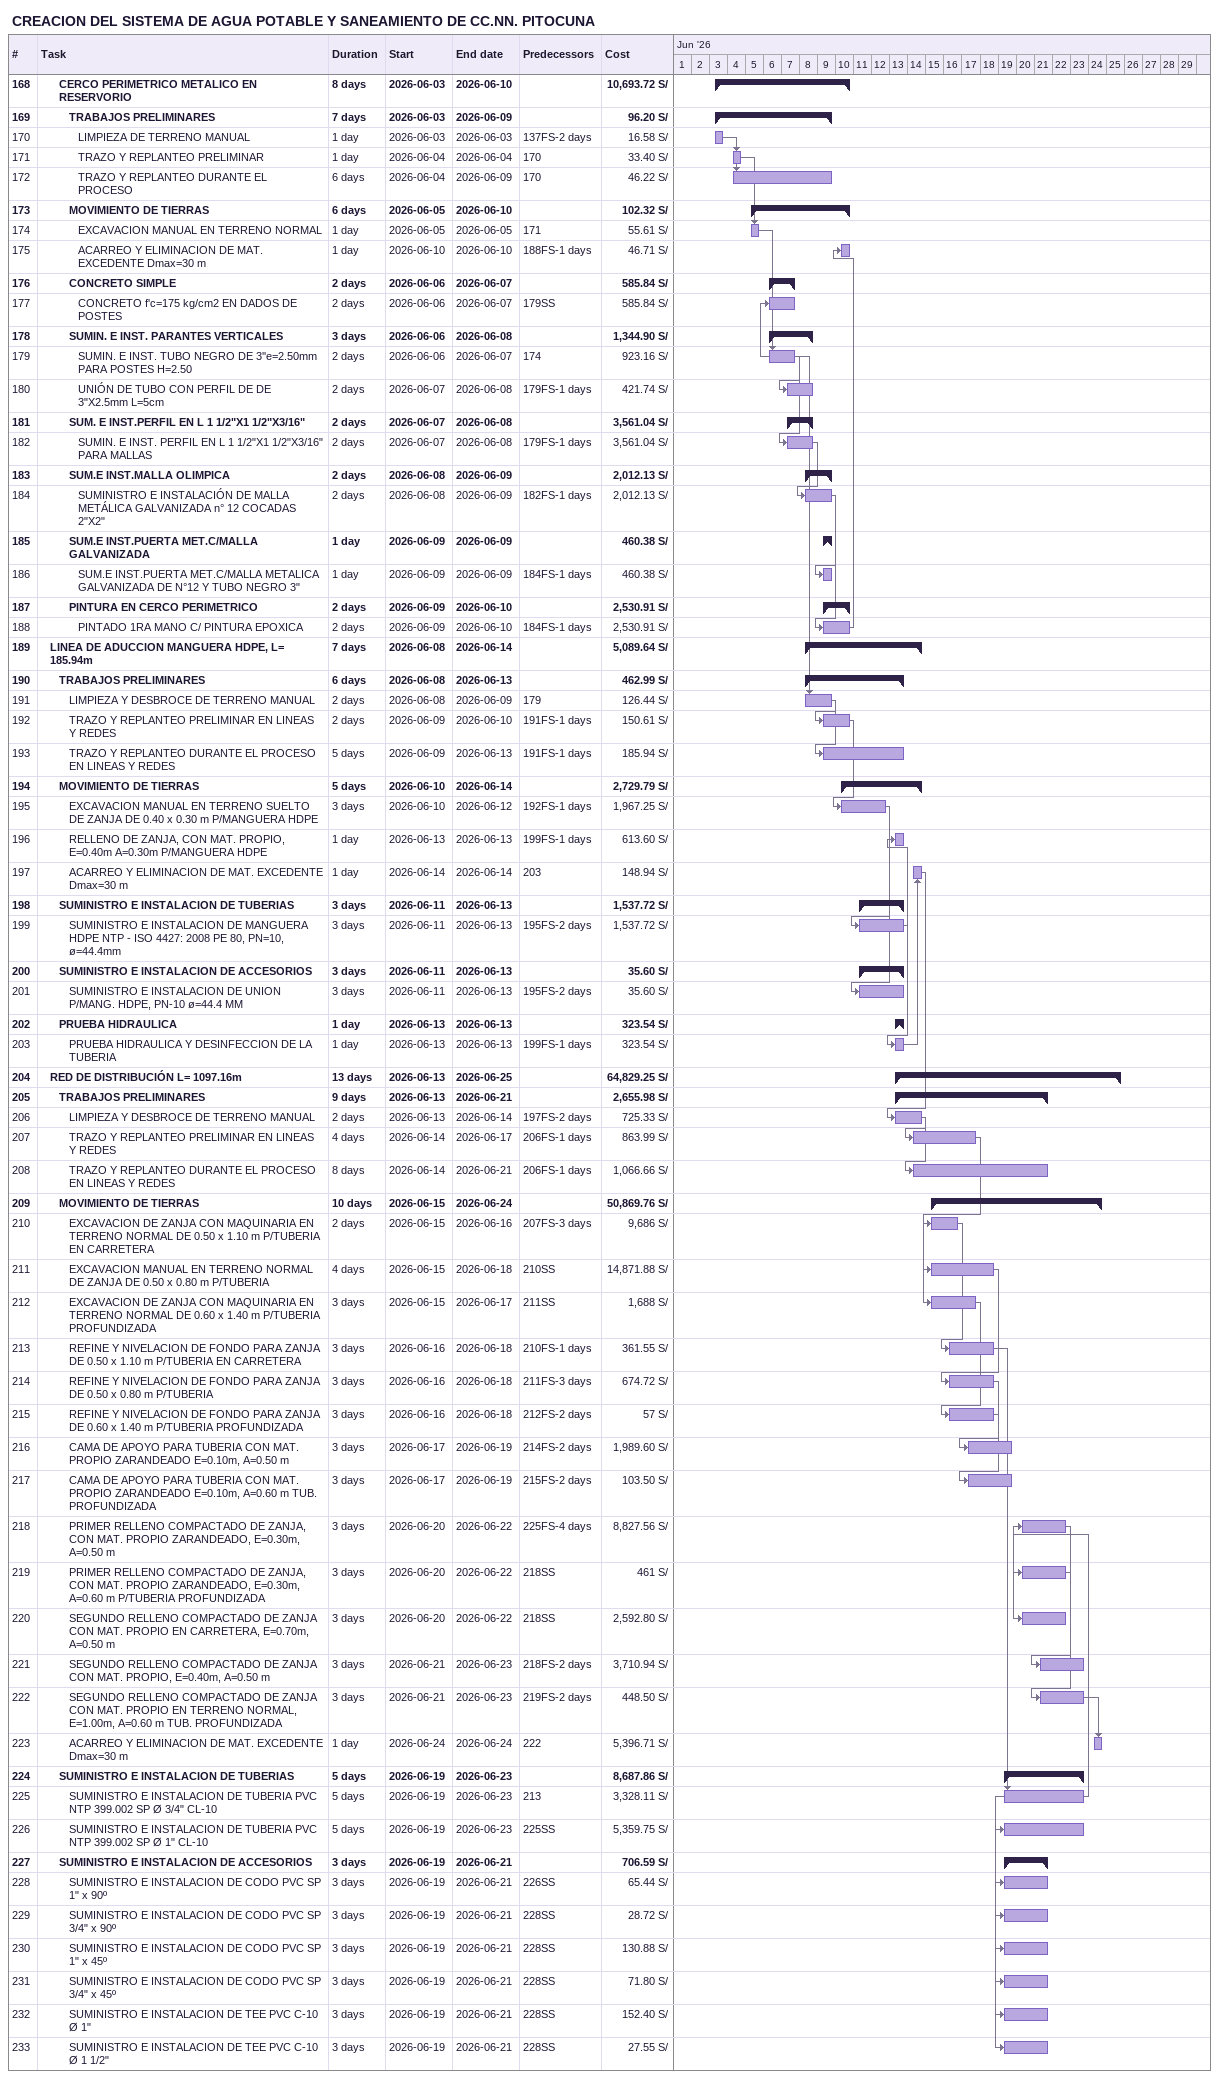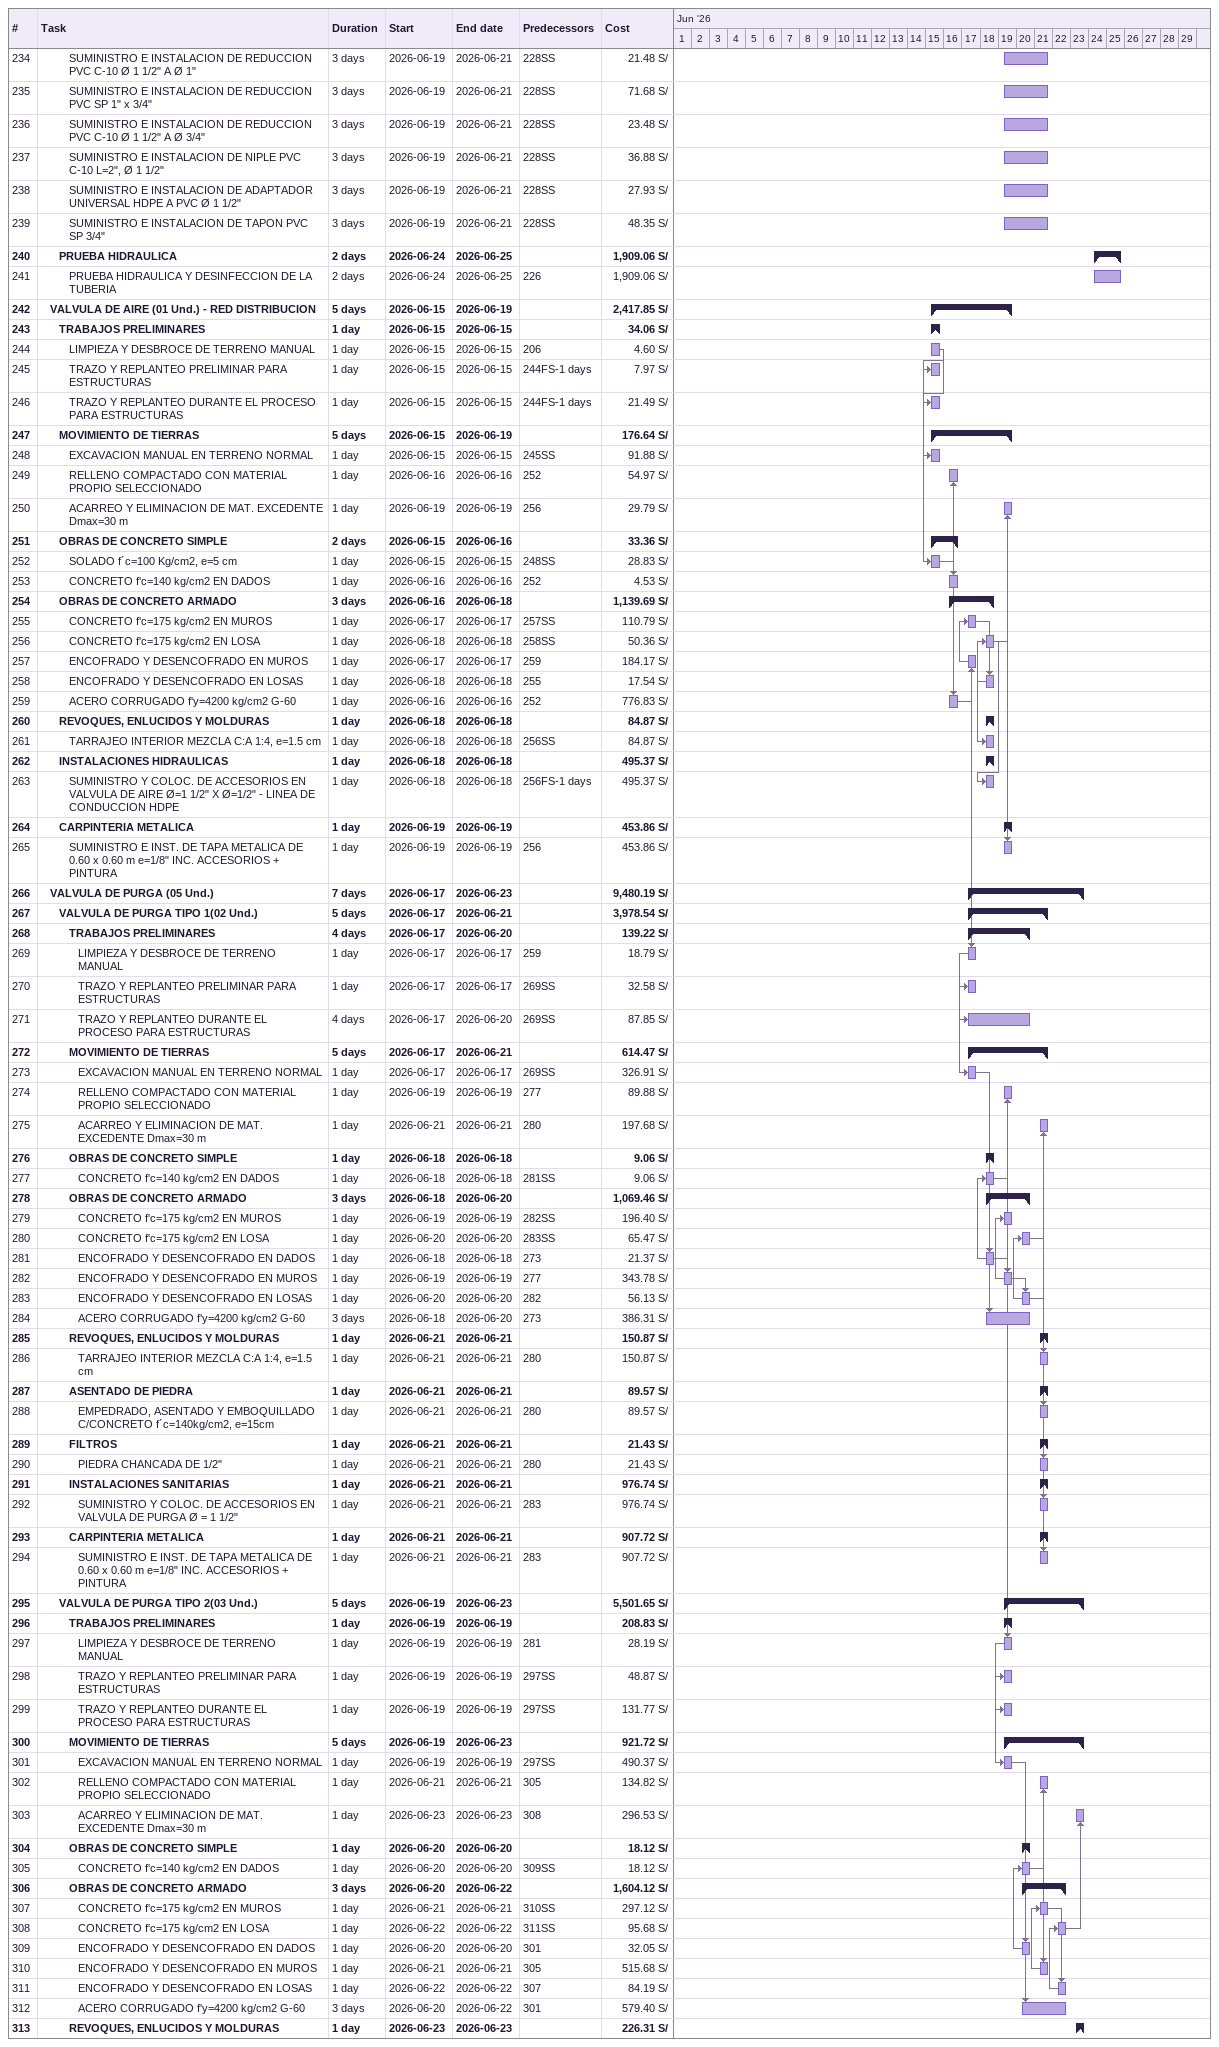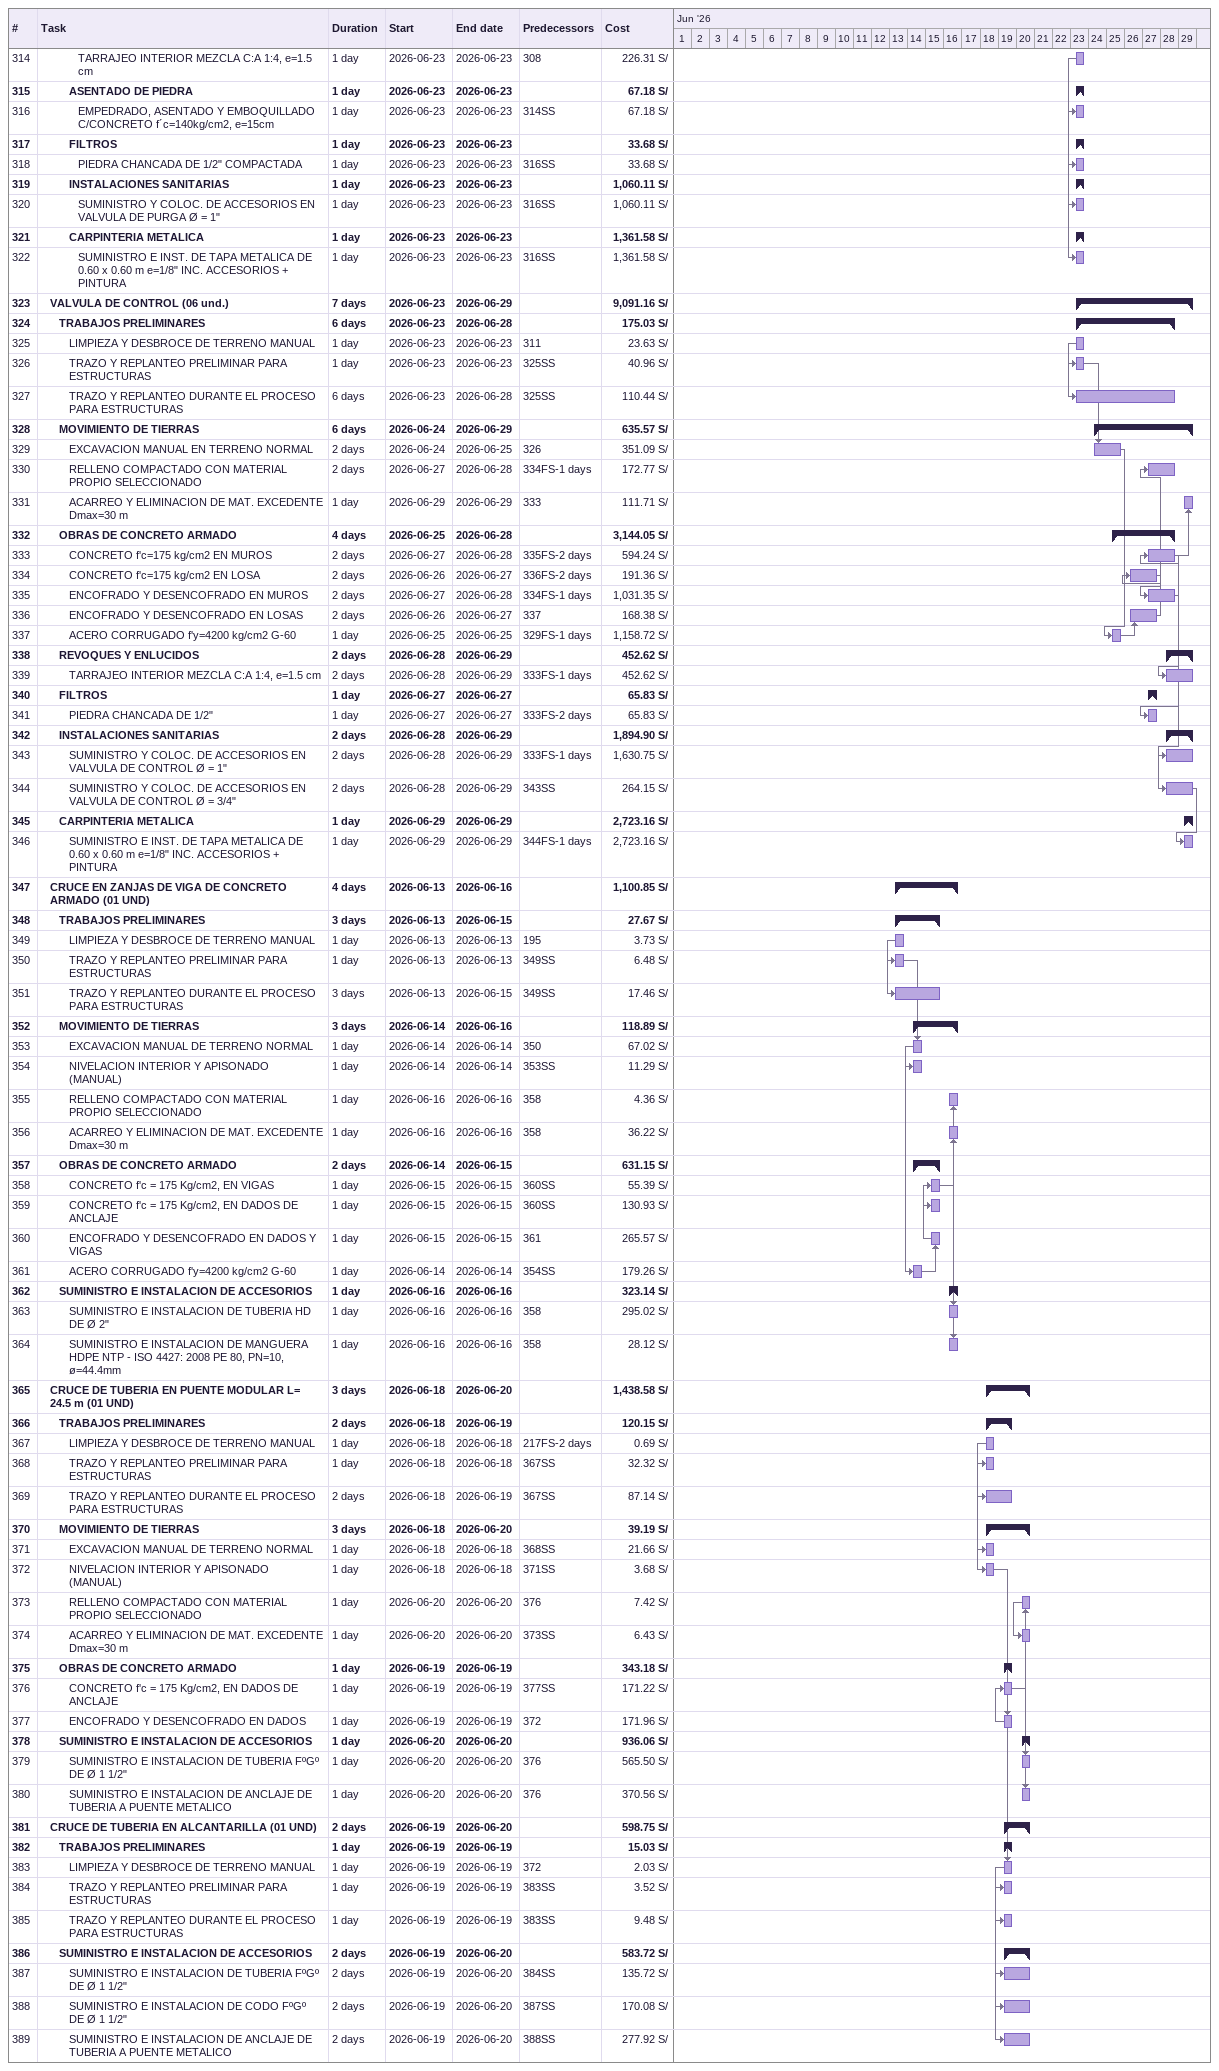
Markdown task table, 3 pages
CREACION DEL SISTEMA DE AGUA POTABLE Y SANEAMIENTO DE CC.NN. PITOCUNA

| ID | Level | Task | Duration | Start | Finish | Predecessors | Cost (S/) |
|---|---|---|---|---|---|---|---|
| 168 | 3 | **CERCO PERIMETRICO METALICO EN RESERVORIO** | 8d | 2026-06-03 | 2026-06-10 |  | 10693.72 |
| 169 | 4 | **TRABAJOS PRELIMINARES** | 7d | 2026-06-03 | 2026-06-09 |  | 96.20 |
| 170 | 5 | LIMPIEZA DE TERRENO MANUAL | 1d | 2026-06-03 | 2026-06-03 | 137FS-2d | 16.58 |
| 171 | 5 | TRAZO Y REPLANTEO PRELIMINAR | 1d | 2026-06-04 | 2026-06-04 | 170 | 33.40 |
| 172 | 5 | TRAZO Y REPLANTEO DURANTE EL PROCESO | 6d | 2026-06-04 | 2026-06-09 | 170 | 46.22 |
| 173 | 4 | **MOVIMIENTO DE TIERRAS** | 6d | 2026-06-05 | 2026-06-10 |  | 102.32 |
| 174 | 5 | EXCAVACION MANUAL EN TERRENO NORMAL | 1d | 2026-06-05 | 2026-06-05 | 171 | 55.61 |
| 175 | 5 | ACARREO Y ELIMINACION DE MAT. EXCEDENTE Dmax=30 m | 1d | 2026-06-10 | 2026-06-10 | 188FS-1d | 46.71 |
| 176 | 4 | **CONCRETO SIMPLE** | 2d | 2026-06-06 | 2026-06-07 |  | 585.84 |
| 177 | 5 | CONCRETO f'c=175 kg/cm2 EN DADOS DE POSTES | 2d | 2026-06-06 | 2026-06-07 | 179SS | 585.84 |
| 178 | 4 | **SUMIN. E INST. PARANTES VERTICALES** | 3d | 2026-06-06 | 2026-06-08 |  | 1344.90 |
| 179 | 5 | SUMIN. E INST. TUBO NEGRO DE 3''e=2.50mm PARA POSTES H=2.50 | 2d | 2026-06-06 | 2026-06-07 | 174 | 923.16 |
| 180 | 5 | UNIÓN DE TUBO CON PERFIL DE DE 3"X2.5mm L=5cm | 2d | 2026-06-07 | 2026-06-08 | 179FS-1d | 421.74 |
| 181 | 4 | **SUM. E INST.PERFIL EN L 1 1/2"X1 1/2"X3/16"** | 2d | 2026-06-07 | 2026-06-08 |  | 3561.04 |
| 182 | 5 | SUMIN. E INST. PERFIL EN L 1 1/2"X1 1/2"X3/16" PARA MALLAS | 2d | 2026-06-07 | 2026-06-08 | 179FS-1d | 3561.04 |
| 183 | 4 | **SUM.E INST.MALLA OLIMPICA** | 2d | 2026-06-08 | 2026-06-09 |  | 2012.13 |
| 184 | 5 | SUMINISTRO E INSTALACIÓN DE MALLA METÁLICA GALVANIZADA n° 12 COCADAS 2"X2" | 2d | 2026-06-08 | 2026-06-09 | 182FS-1d | 2012.13 |
| 185 | 4 | **SUM.E INST.PUERTA MET.C/MALLA GALVANIZADA** | 1d | 2026-06-09 | 2026-06-09 |  | 460.38 |
| 186 | 5 | SUM.E INST.PUERTA MET.C/MALLA METALICA GALVANIZADA DE N°12 Y TUBO NEGRO 3" | 1d | 2026-06-09 | 2026-06-09 | 184FS-1d | 460.38 |
| 187 | 4 | **PINTURA EN CERCO PERIMETRICO** | 2d | 2026-06-09 | 2026-06-10 |  | 2530.91 |
| 188 | 5 | PINTADO 1RA MANO C/ PINTURA EPOXICA | 2d | 2026-06-09 | 2026-06-10 | 184FS-1d | 2530.91 |
| 189 | 2 | **LINEA DE ADUCCION MANGUERA HDPE, L= 185.94m** | 7d | 2026-06-08 | 2026-06-14 |  | 5089.64 |
| 190 | 3 | **TRABAJOS PRELIMINARES** | 6d | 2026-06-08 | 2026-06-13 |  | 462.99 |
| 191 | 4 | LIMPIEZA Y DESBROCE DE TERRENO MANUAL | 2d | 2026-06-08 | 2026-06-09 | 179 | 126.44 |
| 192 | 4 | TRAZO Y REPLANTEO PRELIMINAR EN LINEAS Y REDES | 2d | 2026-06-09 | 2026-06-10 | 191FS-1d | 150.61 |
| 193 | 4 | TRAZO Y REPLANTEO DURANTE EL PROCESO EN LINEAS Y REDES | 5d | 2026-06-09 | 2026-06-13 | 191FS-1d | 185.94 |
| 194 | 3 | **MOVIMIENTO DE TIERRAS** | 5d | 2026-06-10 | 2026-06-14 |  | 2729.79 |
| 195 | 4 | EXCAVACION MANUAL EN TERRENO SUELTO DE ZANJA DE 0.40 x 0.30 m P/MANGUERA HDPE | 3d | 2026-06-10 | 2026-06-12 | 192FS-1d | 1967.25 |
| 196 | 4 | RELLENO DE ZANJA, CON MAT. PROPIO, E=0.40m A=0.30m P/MANGUERA HDPE | 1d | 2026-06-13 | 2026-06-13 | 199FS-1d | 613.60 |
| 197 | 4 | ACARREO Y ELIMINACION DE MAT. EXCEDENTE Dmax=30 m | 1d | 2026-06-14 | 2026-06-14 | 203 | 148.94 |
| 198 | 3 | **SUMINISTRO E INSTALACION DE TUBERIAS** | 3d | 2026-06-11 | 2026-06-13 |  | 1537.72 |
| 199 | 4 | SUMINISTRO E INSTALACION DE MANGUERA HDPE NTP - ISO 4427: 2008 PE 80, PN=10, ø=44.4mm | 3d | 2026-06-11 | 2026-06-13 | 195FS-2d | 1537.72 |
| 200 | 3 | **SUMINISTRO E INSTALACION DE ACCESORIOS** | 3d | 2026-06-11 | 2026-06-13 |  | 35.60 |
| 201 | 4 | SUMINISTRO E INSTALACION DE UNION P/MANG. HDPE, PN-10 ø=44.4 MM | 3d | 2026-06-11 | 2026-06-13 | 195FS-2d | 35.60 |
| 202 | 3 | **PRUEBA HIDRAULICA** | 1d | 2026-06-13 | 2026-06-13 |  | 323.54 |
| 203 | 4 | PRUEBA HIDRAULICA Y DESINFECCION DE LA TUBERIA | 1d | 2026-06-13 | 2026-06-13 | 199FS-1d | 323.54 |
| 204 | 2 | **RED DE DISTRIBUCIÓN L= 1097.16m** | 13d | 2026-06-13 | 2026-06-25 |  | 64829.25 |
| 205 | 3 | **TRABAJOS PRELIMINARES** | 9d | 2026-06-13 | 2026-06-21 |  | 2655.98 |
| 206 | 4 | LIMPIEZA Y DESBROCE DE TERRENO MANUAL | 2d | 2026-06-13 | 2026-06-14 | 197FS-2d | 725.33 |
| 207 | 4 | TRAZO Y REPLANTEO PRELIMINAR EN LINEAS Y REDES | 4d | 2026-06-14 | 2026-06-17 | 206FS-1d | 863.99 |
| 208 | 4 | TRAZO Y REPLANTEO DURANTE EL PROCESO EN LINEAS Y REDES | 8d | 2026-06-14 | 2026-06-21 | 206FS-1d | 1066.66 |
| 209 | 3 | **MOVIMIENTO DE TIERRAS** | 10d | 2026-06-15 | 2026-06-24 |  | 50869.76 |
| 210 | 4 | EXCAVACION DE ZANJA CON MAQUINARIA EN TERRENO NORMAL DE 0.50 x 1.10 m P/TUBERIA EN CARRETERA | 2d | 2026-06-15 | 2026-06-16 | 207FS-3d | 9686 |
| 211 | 4 | EXCAVACION MANUAL EN TERRENO NORMAL DE ZANJA DE 0.50 x 0.80 m P/TUBERIA | 4d | 2026-06-15 | 2026-06-18 | 210SS | 14871.88 |
| 212 | 4 | EXCAVACION DE ZANJA CON MAQUINARIA EN TERRENO NORMAL DE 0.60 x 1.40 m P/TUBERIA PROFUNDIZADA | 3d | 2026-06-15 | 2026-06-17 | 211SS | 1688 |
| 213 | 4 | REFINE Y NIVELACION DE FONDO PARA ZANJA DE 0.50 x 1.10 m P/TUBERIA EN CARRETERA | 3d | 2026-06-16 | 2026-06-18 | 210FS-1d | 361.55 |
| 214 | 4 | REFINE Y NIVELACION DE FONDO PARA ZANJA DE 0.50 x 0.80 m P/TUBERIA | 3d | 2026-06-16 | 2026-06-18 | 211FS-3d | 674.72 |
| 215 | 4 | REFINE Y NIVELACION DE FONDO PARA ZANJA DE 0.60 x 1.40 m P/TUBERIA PROFUNDIZADA | 3d | 2026-06-16 | 2026-06-18 | 212FS-2d | 57 |
| 216 | 4 | CAMA DE APOYO PARA TUBERIA CON MAT. PROPIO ZARANDEADO E=0.10m, A=0.50 m | 3d | 2026-06-17 | 2026-06-19 | 214FS-2d | 1989.60 |
| 217 | 4 | CAMA DE APOYO PARA TUBERIA CON MAT. PROPIO ZARANDEADO E=0.10m, A=0.60 m TUB. PROFUNDIZADA | 3d | 2026-06-17 | 2026-06-19 | 215FS-2d | 103.50 |
| 218 | 4 | PRIMER RELLENO COMPACTADO DE ZANJA, CON MAT. PROPIO ZARANDEADO, E=0.30m, A=0.50 m | 3d | 2026-06-20 | 2026-06-22 | 225FS-4d | 8827.56 |
| 219 | 4 | PRIMER RELLENO COMPACTADO DE ZANJA, CON MAT. PROPIO ZARANDEADO, E=0.30m, A=0.60 m P/TUBERIA PROFUNDIZADA | 3d | 2026-06-20 | 2026-06-22 | 218SS | 461 |
| 220 | 4 | SEGUNDO RELLENO COMPACTADO DE ZANJA CON MAT. PROPIO EN CARRETERA, E=0.70m, A=0.50 m | 3d | 2026-06-20 | 2026-06-22 | 218SS | 2592.80 |
| 221 | 4 | SEGUNDO RELLENO COMPACTADO DE ZANJA CON MAT. PROPIO, E=0.40m, A=0.50 m | 3d | 2026-06-21 | 2026-06-23 | 218FS-2d | 3710.94 |
| 222 | 4 | SEGUNDO RELLENO COMPACTADO DE ZANJA CON MAT. PROPIO EN TERRENO NORMAL, E=1.00m, A=0.60 m TUB. PROFUNDIZADA | 3d | 2026-06-21 | 2026-06-23 | 219FS-2d | 448.50 |
| 223 | 4 | ACARREO Y ELIMINACION DE MAT. EXCEDENTE Dmax=30 m | 1d | 2026-06-24 | 2026-06-24 | 222 | 5396.71 |
| 224 | 3 | **SUMINISTRO E INSTALACION DE TUBERIAS** | 5d | 2026-06-19 | 2026-06-23 |  | 8687.86 |
| 225 | 4 | SUMINISTRO E INSTALACION DE TUBERIA PVC NTP 399.002 SP Ø 3/4" CL-10 | 5d | 2026-06-19 | 2026-06-23 | 213 | 3328.11 |
| 226 | 4 | SUMINISTRO E INSTALACION DE TUBERIA PVC NTP 399.002 SP Ø 1" CL-10 | 5d | 2026-06-19 | 2026-06-23 | 225SS | 5359.75 |
| 227 | 3 | **SUMINISTRO E INSTALACION DE ACCESORIOS** | 3d | 2026-06-19 | 2026-06-21 |  | 706.59 |
| 228 | 4 | SUMINISTRO E INSTALACION DE CODO PVC SP 1" x 90º | 3d | 2026-06-19 | 2026-06-21 | 226SS | 65.44 |
| 229 | 4 | SUMINISTRO E INSTALACION DE CODO PVC SP 3/4" x 90º | 3d | 2026-06-19 | 2026-06-21 | 228SS | 28.72 |
| 230 | 4 | SUMINISTRO E INSTALACION DE CODO PVC SP 1" x 45º | 3d | 2026-06-19 | 2026-06-21 | 228SS | 130.88 |
| 231 | 4 | SUMINISTRO E INSTALACION DE CODO PVC SP 3/4" x 45º | 3d | 2026-06-19 | 2026-06-21 | 228SS | 71.80 |
| 232 | 4 | SUMINISTRO E INSTALACION DE TEE PVC C-10 Ø 1" | 3d | 2026-06-19 | 2026-06-21 | 228SS | 152.40 |
| 233 | 4 | SUMINISTRO E INSTALACION DE TEE PVC C-10 Ø 1 1/2" | 3d | 2026-06-19 | 2026-06-21 | 228SS | 27.55 |
| 234 | 4 | SUMINISTRO E INSTALACION DE REDUCCION PVC C-10 Ø 1 1/2" A Ø 1" | 3d | 2026-06-19 | 2026-06-21 | 228SS | 21.48 |
| 235 | 4 | SUMINISTRO E INSTALACION DE REDUCCION PVC SP 1" x 3/4" | 3d | 2026-06-19 | 2026-06-21 | 228SS | 71.68 |
| 236 | 4 | SUMINISTRO E INSTALACION DE REDUCCION PVC C-10 Ø 1 1/2" A Ø 3/4" | 3d | 2026-06-19 | 2026-06-21 | 228SS | 23.48 |
| 237 | 4 | SUMINISTRO E INSTALACION DE NIPLE PVC C-10 L=2", Ø 1 1/2" | 3d | 2026-06-19 | 2026-06-21 | 228SS | 36.88 |
| 238 | 4 | SUMINISTRO E INSTALACION DE ADAPTADOR UNIVERSAL HDPE A PVC Ø 1 1/2" | 3d | 2026-06-19 | 2026-06-21 | 228SS | 27.93 |
| 239 | 4 | SUMINISTRO E INSTALACION DE TAPON PVC SP 3/4" | 3d | 2026-06-19 | 2026-06-21 | 228SS | 48.35 |
| 240 | 3 | **PRUEBA HIDRAULICA** | 2d | 2026-06-24 | 2026-06-25 |  | 1909.06 |
| 241 | 4 | PRUEBA HIDRAULICA Y DESINFECCION DE LA TUBERIA | 2d | 2026-06-24 | 2026-06-25 | 226 | 1909.06 |
| 242 | 2 | **VALVULA DE AIRE (01 Und.) - RED DISTRIBUCION** | 5d | 2026-06-15 | 2026-06-19 |  | 2417.85 |
| 243 | 3 | **TRABAJOS PRELIMINARES** | 1d | 2026-06-15 | 2026-06-15 |  | 34.06 |
| 244 | 4 | LIMPIEZA Y DESBROCE DE TERRENO MANUAL | 1d | 2026-06-15 | 2026-06-15 | 206 | 4.60 |
| 245 | 4 | TRAZO Y REPLANTEO PRELIMINAR PARA ESTRUCTURAS | 1d | 2026-06-15 | 2026-06-15 | 244FS-1d | 7.97 |
| 246 | 4 | TRAZO Y REPLANTEO DURANTE EL PROCESO PARA ESTRUCTURAS | 1d | 2026-06-15 | 2026-06-15 | 244FS-1d | 21.49 |
| 247 | 3 | **MOVIMIENTO DE TIERRAS** | 5d | 2026-06-15 | 2026-06-19 |  | 176.64 |
| 248 | 4 | EXCAVACION MANUAL EN TERRENO NORMAL | 1d | 2026-06-15 | 2026-06-15 | 245SS | 91.88 |
| 249 | 4 | RELLENO COMPACTADO CON MATERIAL PROPIO SELECCIONADO | 1d | 2026-06-16 | 2026-06-16 | 252 | 54.97 |
| 250 | 4 | ACARREO Y ELIMINACION DE MAT. EXCEDENTE Dmax=30 m | 1d | 2026-06-19 | 2026-06-19 | 256 | 29.79 |
| 251 | 3 | **OBRAS DE CONCRETO SIMPLE** | 2d | 2026-06-15 | 2026-06-16 |  | 33.36 |
| 252 | 4 | SOLADO f´c=100 Kg/cm2, e=5 cm | 1d | 2026-06-15 | 2026-06-15 | 248SS | 28.83 |
| 253 | 4 | CONCRETO f'c=140 kg/cm2 EN DADOS | 1d | 2026-06-16 | 2026-06-16 | 252 | 4.53 |
| 254 | 3 | **OBRAS DE CONCRETO ARMADO** | 3d | 2026-06-16 | 2026-06-18 |  | 1139.69 |
| 255 | 4 | CONCRETO f'c=175 kg/cm2 EN MUROS | 1d | 2026-06-17 | 2026-06-17 | 257SS | 110.79 |
| 256 | 4 | CONCRETO f'c=175 kg/cm2 EN LOSA | 1d | 2026-06-18 | 2026-06-18 | 258SS | 50.36 |
| 257 | 4 | ENCOFRADO Y DESENCOFRADO EN MUROS | 1d | 2026-06-17 | 2026-06-17 | 259 | 184.17 |
| 258 | 4 | ENCOFRADO Y DESENCOFRADO EN LOSAS | 1d | 2026-06-18 | 2026-06-18 | 255 | 17.54 |
| 259 | 4 | ACERO CORRUGADO f'y=4200 kg/cm2 G-60 | 1d | 2026-06-16 | 2026-06-16 | 252 | 776.83 |
| 260 | 3 | **REVOQUES, ENLUCIDOS Y MOLDURAS** | 1d | 2026-06-18 | 2026-06-18 |  | 84.87 |
| 261 | 4 | TARRAJEO INTERIOR MEZCLA C:A 1:4, e=1.5 cm | 1d | 2026-06-18 | 2026-06-18 | 256SS | 84.87 |
| 262 | 3 | **INSTALACIONES HIDRAULICAS** | 1d | 2026-06-18 | 2026-06-18 |  | 495.37 |
| 263 | 4 | SUMINISTRO Y COLOC. DE ACCESORIOS EN VALVULA DE AIRE Ø=1 1/2" X Ø=1/2" - LINEA DE CONDUCCION HDPE | 1d | 2026-06-18 | 2026-06-18 | 256FS-1d | 495.37 |
| 264 | 3 | **CARPINTERIA METALICA** | 1d | 2026-06-19 | 2026-06-19 |  | 453.86 |
| 265 | 4 | SUMINISTRO E INST. DE TAPA METALICA DE 0.60 x 0.60 m e=1/8" INC. ACCESORIOS + PINTURA | 1d | 2026-06-19 | 2026-06-19 | 256 | 453.86 |
| 266 | 2 | **VALVULA DE PURGA (05 Und.)** | 7d | 2026-06-17 | 2026-06-23 |  | 9480.19 |
| 267 | 3 | **VALVULA DE PURGA TIPO 1(02 Und.)** | 5d | 2026-06-17 | 2026-06-21 |  | 3978.54 |
| 268 | 4 | **TRABAJOS PRELIMINARES** | 4d | 2026-06-17 | 2026-06-20 |  | 139.22 |
| 269 | 5 | LIMPIEZA Y DESBROCE DE TERRENO MANUAL | 1d | 2026-06-17 | 2026-06-17 | 259 | 18.79 |
| 270 | 5 | TRAZO Y REPLANTEO PRELIMINAR PARA ESTRUCTURAS | 1d | 2026-06-17 | 2026-06-17 | 269SS | 32.58 |
| 271 | 5 | TRAZO Y REPLANTEO DURANTE EL PROCESO PARA ESTRUCTURAS | 4d | 2026-06-17 | 2026-06-20 | 269SS | 87.85 |
| 272 | 4 | **MOVIMIENTO DE TIERRAS** | 5d | 2026-06-17 | 2026-06-21 |  | 614.47 |
| 273 | 5 | EXCAVACION MANUAL EN TERRENO NORMAL | 1d | 2026-06-17 | 2026-06-17 | 269SS | 326.91 |
| 274 | 5 | RELLENO COMPACTADO CON MATERIAL PROPIO SELECCIONADO | 1d | 2026-06-19 | 2026-06-19 | 277 | 89.88 |
| 275 | 5 | ACARREO Y ELIMINACION DE MAT. EXCEDENTE Dmax=30 m | 1d | 2026-06-21 | 2026-06-21 | 280 | 197.68 |
| 276 | 4 | **OBRAS DE CONCRETO SIMPLE** | 1d | 2026-06-18 | 2026-06-18 |  | 9.06 |
| 277 | 5 | CONCRETO f'c=140 kg/cm2 EN DADOS | 1d | 2026-06-18 | 2026-06-18 | 281SS | 9.06 |
| 278 | 4 | **OBRAS DE CONCRETO ARMADO** | 3d | 2026-06-18 | 2026-06-20 |  | 1069.46 |
| 279 | 5 | CONCRETO f'c=175 kg/cm2 EN MUROS | 1d | 2026-06-19 | 2026-06-19 | 282SS | 196.40 |
| 280 | 5 | CONCRETO f'c=175 kg/cm2 EN LOSA | 1d | 2026-06-20 | 2026-06-20 | 283SS | 65.47 |
| 281 | 5 | ENCOFRADO Y DESENCOFRADO EN DADOS | 1d | 2026-06-18 | 2026-06-18 | 273 | 21.37 |
| 282 | 5 | ENCOFRADO Y DESENCOFRADO EN MUROS | 1d | 2026-06-19 | 2026-06-19 | 277 | 343.78 |
| 283 | 5 | ENCOFRADO Y DESENCOFRADO EN LOSAS | 1d | 2026-06-20 | 2026-06-20 | 282 | 56.13 |
| 284 | 5 | ACERO CORRUGADO f'y=4200 kg/cm2 G-60 | 3d | 2026-06-18 | 2026-06-20 | 273 | 386.31 |
| 285 | 4 | **REVOQUES, ENLUCIDOS Y MOLDURAS** | 1d | 2026-06-21 | 2026-06-21 |  | 150.87 |
| 286 | 5 | TARRAJEO INTERIOR MEZCLA C:A 1:4, e=1.5 cm | 1d | 2026-06-21 | 2026-06-21 | 280 | 150.87 |
| 287 | 4 | **ASENTADO DE PIEDRA** | 1d | 2026-06-21 | 2026-06-21 |  | 89.57 |
| 288 | 5 | EMPEDRADO, ASENTADO Y EMBOQUILLADO C/CONCRETO f´c=140kg/cm2, e=15cm | 1d | 2026-06-21 | 2026-06-21 | 280 | 89.57 |
| 289 | 4 | **FILTROS** | 1d | 2026-06-21 | 2026-06-21 |  | 21.43 |
| 290 | 5 | PIEDRA CHANCADA DE 1/2" | 1d | 2026-06-21 | 2026-06-21 | 280 | 21.43 |
| 291 | 4 | **INSTALACIONES SANITARIAS** | 1d | 2026-06-21 | 2026-06-21 |  | 976.74 |
| 292 | 5 | SUMINISTRO Y COLOC. DE ACCESORIOS EN VALVULA DE PURGA Ø = 1 1/2" | 1d | 2026-06-21 | 2026-06-21 | 283 | 976.74 |
| 293 | 4 | **CARPINTERIA METALICA** | 1d | 2026-06-21 | 2026-06-21 |  | 907.72 |
| 294 | 5 | SUMINISTRO E INST. DE TAPA METALICA DE 0.60 x 0.60 m e=1/8" INC. ACCESORIOS + PINTURA | 1d | 2026-06-21 | 2026-06-21 | 283 | 907.72 |
| 295 | 3 | **VALVULA DE PURGA TIPO 2(03 Und.)** | 5d | 2026-06-19 | 2026-06-23 |  | 5501.65 |
| 296 | 4 | **TRABAJOS PRELIMINARES** | 1d | 2026-06-19 | 2026-06-19 |  | 208.83 |
| 297 | 5 | LIMPIEZA Y DESBROCE DE TERRENO MANUAL | 1d | 2026-06-19 | 2026-06-19 | 281 | 28.19 |
| 298 | 5 | TRAZO Y REPLANTEO PRELIMINAR PARA ESTRUCTURAS | 1d | 2026-06-19 | 2026-06-19 | 297SS | 48.87 |
| 299 | 5 | TRAZO Y REPLANTEO DURANTE EL PROCESO PARA ESTRUCTURAS | 1d | 2026-06-19 | 2026-06-19 | 297SS | 131.77 |
| 300 | 4 | **MOVIMIENTO DE TIERRAS** | 5d | 2026-06-19 | 2026-06-23 |  | 921.72 |
| 301 | 5 | EXCAVACION MANUAL EN TERRENO NORMAL | 1d | 2026-06-19 | 2026-06-19 | 297SS | 490.37 |
| 302 | 5 | RELLENO COMPACTADO CON MATERIAL PROPIO SELECCIONADO | 1d | 2026-06-21 | 2026-06-21 | 305 | 134.82 |
| 303 | 5 | ACARREO Y ELIMINACION DE MAT. EXCEDENTE Dmax=30 m | 1d | 2026-06-23 | 2026-06-23 | 308 | 296.53 |
| 304 | 4 | **OBRAS DE CONCRETO SIMPLE** | 1d | 2026-06-20 | 2026-06-20 |  | 18.12 |
| 305 | 5 | CONCRETO f'c=140 kg/cm2 EN DADOS | 1d | 2026-06-20 | 2026-06-20 | 309SS | 18.12 |
| 306 | 4 | **OBRAS DE CONCRETO ARMADO** | 3d | 2026-06-20 | 2026-06-22 |  | 1604.12 |
| 307 | 5 | CONCRETO f'c=175 kg/cm2 EN MUROS | 1d | 2026-06-21 | 2026-06-21 | 310SS | 297.12 |
| 308 | 5 | CONCRETO f'c=175 kg/cm2 EN LOSA | 1d | 2026-06-22 | 2026-06-22 | 311SS | 95.68 |
| 309 | 5 | ENCOFRADO Y DESENCOFRADO EN DADOS | 1d | 2026-06-20 | 2026-06-20 | 301 | 32.05 |
| 310 | 5 | ENCOFRADO Y DESENCOFRADO EN MUROS | 1d | 2026-06-21 | 2026-06-21 | 305 | 515.68 |
| 311 | 5 | ENCOFRADO Y DESENCOFRADO EN LOSAS | 1d | 2026-06-22 | 2026-06-22 | 307 | 84.19 |
| 312 | 5 | ACERO CORRUGADO f'y=4200 kg/cm2 G-60 | 3d | 2026-06-20 | 2026-06-22 | 301 | 579.40 |
| 313 | 4 | **REVOQUES, ENLUCIDOS Y MOLDURAS** | 1d | 2026-06-23 | 2026-06-23 |  | 226.31 |
| 314 | 5 | TARRAJEO INTERIOR MEZCLA C:A 1:4, e=1.5 cm | 1d | 2026-06-23 | 2026-06-23 | 308 | 226.31 |
| 315 | 4 | **ASENTADO DE PIEDRA** | 1d | 2026-06-23 | 2026-06-23 |  | 67.18 |
| 316 | 5 | EMPEDRADO, ASENTADO Y EMBOQUILLADO C/CONCRETO f´c=140kg/cm2, e=15cm | 1d | 2026-06-23 | 2026-06-23 | 314SS | 67.18 |
| 317 | 4 | **FILTROS** | 1d | 2026-06-23 | 2026-06-23 |  | 33.68 |
| 318 | 5 | PIEDRA CHANCADA DE 1/2" COMPACTADA | 1d | 2026-06-23 | 2026-06-23 | 316SS | 33.68 |
| 319 | 4 | **INSTALACIONES SANITARIAS** | 1d | 2026-06-23 | 2026-06-23 |  | 1060.11 |
| 320 | 5 | SUMINISTRO Y COLOC. DE ACCESORIOS EN VALVULA DE PURGA Ø = 1" | 1d | 2026-06-23 | 2026-06-23 | 316SS | 1060.11 |
| 321 | 4 | **CARPINTERIA METALICA** | 1d | 2026-06-23 | 2026-06-23 |  | 1361.58 |
| 322 | 5 | SUMINISTRO E INST. DE TAPA METALICA DE 0.60 x 0.60 m e=1/8" INC. ACCESORIOS + PINTURA | 1d | 2026-06-23 | 2026-06-23 | 316SS | 1361.58 |
| 323 | 2 | **VALVULA DE CONTROL (06 und.)** | 7d | 2026-06-23 | 2026-06-29 |  | 9091.16 |
| 324 | 3 | **TRABAJOS PRELIMINARES** | 6d | 2026-06-23 | 2026-06-28 |  | 175.03 |
| 325 | 4 | LIMPIEZA Y DESBROCE DE TERRENO MANUAL | 1d | 2026-06-23 | 2026-06-23 | 311 | 23.63 |
| 326 | 4 | TRAZO Y REPLANTEO PRELIMINAR PARA ESTRUCTURAS | 1d | 2026-06-23 | 2026-06-23 | 325SS | 40.96 |
| 327 | 4 | TRAZO Y REPLANTEO DURANTE EL PROCESO PARA ESTRUCTURAS | 6d | 2026-06-23 | 2026-06-28 | 325SS | 110.44 |
| 328 | 3 | **MOVIMIENTO DE TIERRAS** | 6d | 2026-06-24 | 2026-06-29 |  | 635.57 |
| 329 | 4 | EXCAVACION MANUAL EN TERRENO NORMAL | 2d | 2026-06-24 | 2026-06-25 | 326 | 351.09 |
| 330 | 4 | RELLENO COMPACTADO CON MATERIAL PROPIO SELECCIONADO | 2d | 2026-06-27 | 2026-06-28 | 334FS-1d | 172.77 |
| 331 | 4 | ACARREO Y ELIMINACION DE MAT. EXCEDENTE Dmax=30 m | 1d | 2026-06-29 | 2026-06-29 | 333 | 111.71 |
| 332 | 3 | **OBRAS DE CONCRETO ARMADO** | 4d | 2026-06-25 | 2026-06-28 |  | 3144.05 |
| 333 | 4 | CONCRETO f'c=175 kg/cm2 EN MUROS | 2d | 2026-06-27 | 2026-06-28 | 335FS-2d | 594.24 |
| 334 | 4 | CONCRETO f'c=175 kg/cm2 EN LOSA | 2d | 2026-06-26 | 2026-06-27 | 336FS-2d | 191.36 |
| 335 | 4 | ENCOFRADO Y DESENCOFRADO EN MUROS | 2d | 2026-06-27 | 2026-06-28 | 334FS-1d | 1031.35 |
| 336 | 4 | ENCOFRADO Y DESENCOFRADO EN LOSAS | 2d | 2026-06-26 | 2026-06-27 | 337 | 168.38 |
| 337 | 4 | ACERO CORRUGADO f'y=4200 kg/cm2 G-60 | 1d | 2026-06-25 | 2026-06-25 | 329FS-1d | 1158.72 |
| 338 | 3 | **REVOQUES Y ENLUCIDOS** | 2d | 2026-06-28 | 2026-06-29 |  | 452.62 |
| 339 | 4 | TARRAJEO INTERIOR MEZCLA C:A 1:4, e=1.5 cm | 2d | 2026-06-28 | 2026-06-29 | 333FS-1d | 452.62 |
| 340 | 3 | **FILTROS** | 1d | 2026-06-27 | 2026-06-27 |  | 65.83 |
| 341 | 4 | PIEDRA CHANCADA DE 1/2" | 1d | 2026-06-27 | 2026-06-27 | 333FS-2d | 65.83 |
| 342 | 3 | **INSTALACIONES SANITARIAS** | 2d | 2026-06-28 | 2026-06-29 |  | 1894.90 |
| 343 | 4 | SUMINISTRO Y COLOC. DE ACCESORIOS EN VALVULA DE CONTROL Ø = 1" | 2d | 2026-06-28 | 2026-06-29 | 333FS-1d | 1630.75 |
| 344 | 4 | SUMINISTRO Y COLOC. DE ACCESORIOS EN VALVULA DE CONTROL Ø = 3/4" | 2d | 2026-06-28 | 2026-06-29 | 343SS | 264.15 |
| 345 | 3 | **CARPINTERIA METALICA** | 1d | 2026-06-29 | 2026-06-29 |  | 2723.16 |
| 346 | 4 | SUMINISTRO E INST. DE TAPA METALICA DE 0.60 x 0.60 m e=1/8" INC. ACCESORIOS + PINTURA | 1d | 2026-06-29 | 2026-06-29 | 344FS-1d | 2723.16 |
| 347 | 2 | **CRUCE EN ZANJAS DE VIGA DE CONCRETO ARMADO (01 UND)** | 4d | 2026-06-13 | 2026-06-16 |  | 1100.85 |
| 348 | 3 | **TRABAJOS PRELIMINARES** | 3d | 2026-06-13 | 2026-06-15 |  | 27.67 |
| 349 | 4 | LIMPIEZA Y DESBROCE DE TERRENO MANUAL | 1d | 2026-06-13 | 2026-06-13 | 195 | 3.73 |
| 350 | 4 | TRAZO Y REPLANTEO PRELIMINAR PARA ESTRUCTURAS | 1d | 2026-06-13 | 2026-06-13 | 349SS | 6.48 |
| 351 | 4 | TRAZO Y REPLANTEO DURANTE EL PROCESO PARA ESTRUCTURAS | 3d | 2026-06-13 | 2026-06-15 | 349SS | 17.46 |
| 352 | 3 | **MOVIMIENTO DE TIERRAS** | 3d | 2026-06-14 | 2026-06-16 |  | 118.89 |
| 353 | 4 | EXCAVACION MANUAL DE TERRENO NORMAL | 1d | 2026-06-14 | 2026-06-14 | 350 | 67.02 |
| 354 | 4 | NIVELACION INTERIOR Y APISONADO (MANUAL) | 1d | 2026-06-14 | 2026-06-14 | 353SS | 11.29 |
| 355 | 4 | RELLENO COMPACTADO CON MATERIAL PROPIO SELECCIONADO | 1d | 2026-06-16 | 2026-06-16 | 358 | 4.36 |
| 356 | 4 | ACARREO Y ELIMINACION DE MAT. EXCEDENTE Dmax=30 m | 1d | 2026-06-16 | 2026-06-16 | 358 | 36.22 |
| 357 | 3 | **OBRAS DE CONCRETO ARMADO** | 2d | 2026-06-14 | 2026-06-15 |  | 631.15 |
| 358 | 4 | CONCRETO f'c = 175 Kg/cm2, EN VIGAS | 1d | 2026-06-15 | 2026-06-15 | 360SS | 55.39 |
| 359 | 4 | CONCRETO f'c = 175 Kg/cm2, EN DADOS DE ANCLAJE | 1d | 2026-06-15 | 2026-06-15 | 360SS | 130.93 |
| 360 | 4 | ENCOFRADO Y DESENCOFRADO EN DADOS Y VIGAS | 1d | 2026-06-15 | 2026-06-15 | 361 | 265.57 |
| 361 | 4 | ACERO CORRUGADO f'y=4200 kg/cm2 G-60 | 1d | 2026-06-14 | 2026-06-14 | 354SS | 179.26 |
| 362 | 3 | **SUMINISTRO E INSTALACION DE ACCESORIOS** | 1d | 2026-06-16 | 2026-06-16 |  | 323.14 |
| 363 | 4 | SUMINISTRO E INSTALACION DE TUBERIA HD DE Ø 2" | 1d | 2026-06-16 | 2026-06-16 | 358 | 295.02 |
| 364 | 4 | SUMINISTRO E INSTALACION DE MANGUERA HDPE NTP - ISO 4427: 2008 PE 80, PN=10, ø=44.4mm | 1d | 2026-06-16 | 2026-06-16 | 358 | 28.12 |
| 365 | 2 | **CRUCE DE TUBERIA EN PUENTE MODULAR L= 24.5 m (01 UND)** | 3d | 2026-06-18 | 2026-06-20 |  | 1438.58 |
| 366 | 3 | **TRABAJOS PRELIMINARES** | 2d | 2026-06-18 | 2026-06-19 |  | 120.15 |
| 367 | 4 | LIMPIEZA Y DESBROCE DE TERRENO MANUAL | 1d | 2026-06-18 | 2026-06-18 | 217FS-2d | 0.69 |
| 368 | 4 | TRAZO Y REPLANTEO PRELIMINAR PARA ESTRUCTURAS | 1d | 2026-06-18 | 2026-06-18 | 367SS | 32.32 |
| 369 | 4 | TRAZO Y REPLANTEO DURANTE EL PROCESO PARA ESTRUCTURAS | 2d | 2026-06-18 | 2026-06-19 | 367SS | 87.14 |
| 370 | 3 | **MOVIMIENTO DE TIERRAS** | 3d | 2026-06-18 | 2026-06-20 |  | 39.19 |
| 371 | 4 | EXCAVACION MANUAL DE TERRENO NORMAL | 1d | 2026-06-18 | 2026-06-18 | 368SS | 21.66 |
| 372 | 4 | NIVELACION INTERIOR Y APISONADO (MANUAL) | 1d | 2026-06-18 | 2026-06-18 | 371SS | 3.68 |
| 373 | 4 | RELLENO COMPACTADO CON MATERIAL PROPIO SELECCIONADO | 1d | 2026-06-20 | 2026-06-20 | 376 | 7.42 |
| 374 | 4 | ACARREO Y ELIMINACION DE MAT. EXCEDENTE Dmax=30 m | 1d | 2026-06-20 | 2026-06-20 | 373SS | 6.43 |
| 375 | 3 | **OBRAS DE CONCRETO ARMADO** | 1d | 2026-06-19 | 2026-06-19 |  | 343.18 |
| 376 | 4 | CONCRETO f'c = 175 Kg/cm2, EN DADOS DE ANCLAJE | 1d | 2026-06-19 | 2026-06-19 | 377SS | 171.22 |
| 377 | 4 | ENCOFRADO Y DESENCOFRADO EN DADOS | 1d | 2026-06-19 | 2026-06-19 | 372 | 171.96 |
| 378 | 3 | **SUMINISTRO E INSTALACION DE ACCESORIOS** | 1d | 2026-06-20 | 2026-06-20 |  | 936.06 |
| 379 | 4 | SUMINISTRO E INSTALACION DE TUBERIA FºGº DE Ø 1 1/2" | 1d | 2026-06-20 | 2026-06-20 | 376 | 565.50 |
| 380 | 4 | SUMINISTRO E INSTALACION DE ANCLAJE DE TUBERIA A PUENTE METALICO | 1d | 2026-06-20 | 2026-06-20 | 376 | 370.56 |
| 381 | 2 | **CRUCE DE TUBERIA EN ALCANTARILLA (01 UND)** | 2d | 2026-06-19 | 2026-06-20 |  | 598.75 |
| 382 | 3 | **TRABAJOS PRELIMINARES** | 1d | 2026-06-19 | 2026-06-19 |  | 15.03 |
| 383 | 4 | LIMPIEZA Y DESBROCE DE TERRENO MANUAL | 1d | 2026-06-19 | 2026-06-19 | 372 | 2.03 |
| 384 | 4 | TRAZO Y REPLANTEO PRELIMINAR PARA ESTRUCTURAS | 1d | 2026-06-19 | 2026-06-19 | 383SS | 3.52 |
| 385 | 4 | TRAZO Y REPLANTEO DURANTE EL PROCESO PARA ESTRUCTURAS | 1d | 2026-06-19 | 2026-06-19 | 383SS | 9.48 |
| 386 | 3 | **SUMINISTRO E INSTALACION DE ACCESORIOS** | 2d | 2026-06-19 | 2026-06-20 |  | 583.72 |
| 387 | 4 | SUMINISTRO E INSTALACION DE TUBERIA FºGº DE Ø 1 1/2" | 2d | 2026-06-19 | 2026-06-20 | 384SS | 135.72 |
| 388 | 4 | SUMINISTRO E INSTALACION DE CODO FºGº DE Ø 1 1/2" | 2d | 2026-06-19 | 2026-06-20 | 387SS | 170.08 |
| 389 | 4 | SUMINISTRO E INSTALACION DE ANCLAJE DE TUBERIA A PUENTE METALICO | 2d | 2026-06-19 | 2026-06-20 | 388SS | 277.92 |
